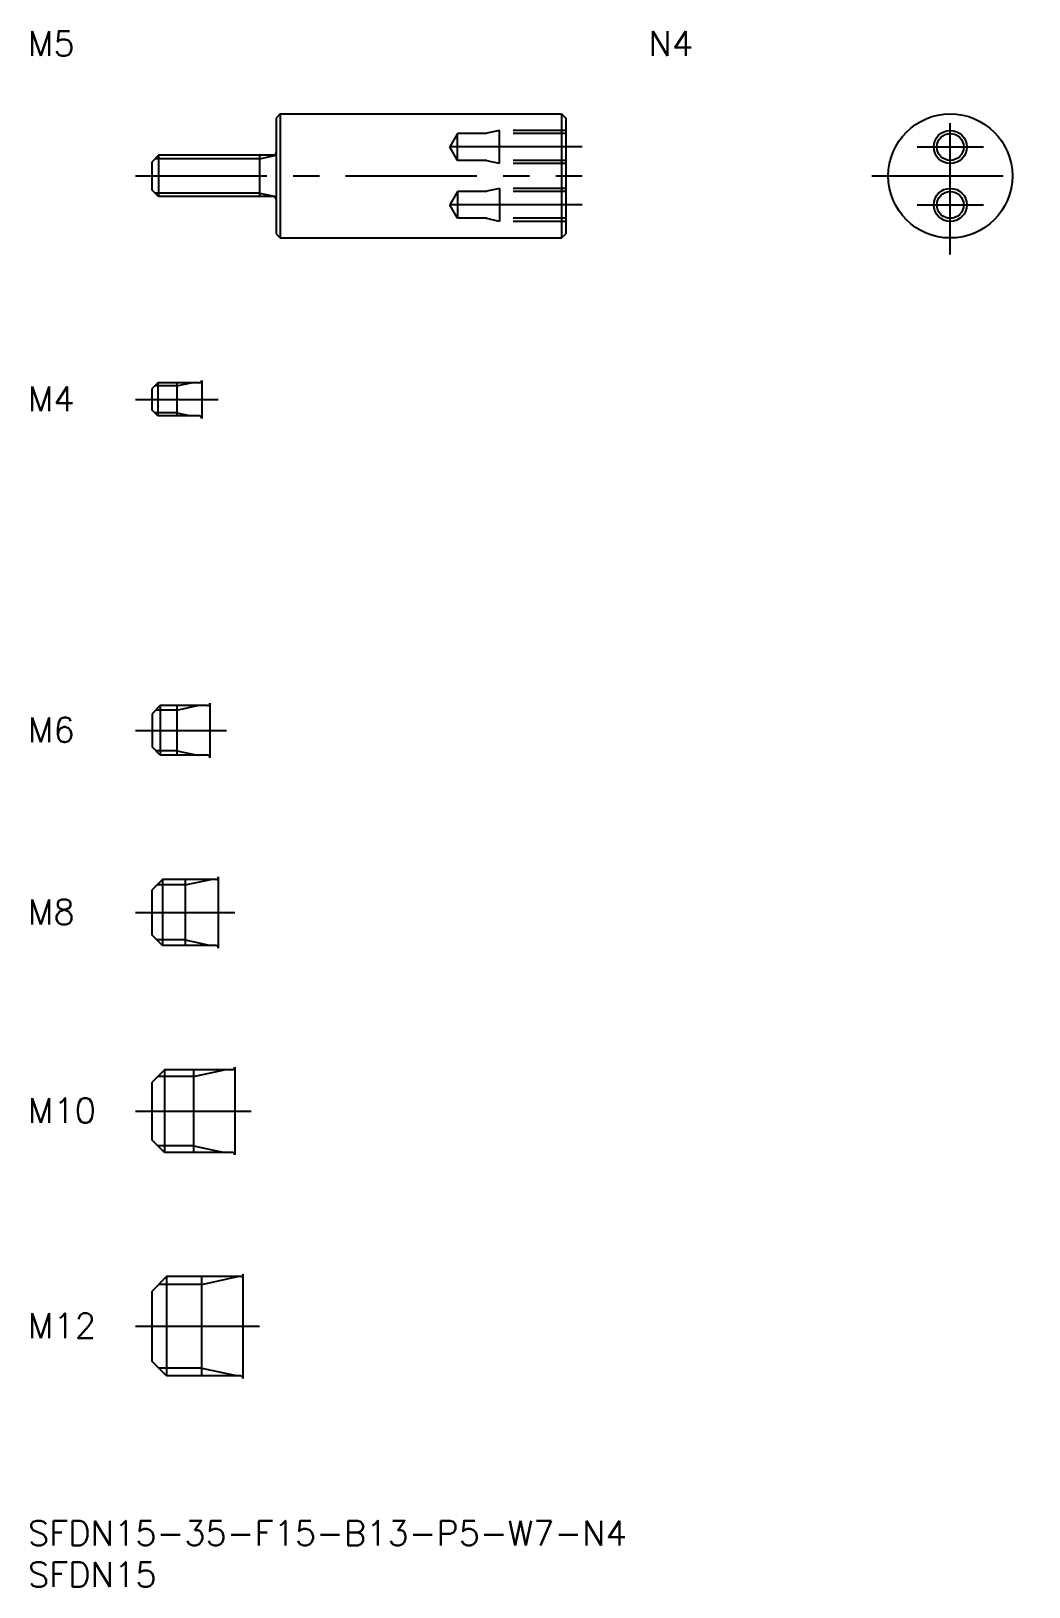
# Model space of a CAD drawing. Extents: x 0 to 121, y -8 to 180.
import ezdxf

# ---------------------------------------------------------------- set-up
doc = ezdxf.new("R2010")
doc.units = 0
doc.header["$LTSCALE"] = 0.5
doc.linetypes.add('CENTER', pattern=[50.8, 31.75, -6.35, 6.35, -6.35])
doc.linetypes.add('DASHED', pattern=[19.05, 12.7, -6.35])
for name, color, linetype in [('MSM_CENTER', 1, 'CENTER'), ('MSM_CONTINUOUS', 7, 'CONTINUOUS'), ('MSM_DASHED', 4, 'DASHED'), ('MSM_NARROW', 5, 'CONTINUOUS'), ('MSM_PART_NUMBER', 7, 'CONTINUOUS')]:
    doc.layers.add(name, color=color, linetype=linetype)
doc.styles.get("Standard").update_dxf_attribs({"font": 'txt.shx', "height": 1, "bigfont": 'bigfont.shx'})

# ---------------------------------------------------------------- blocks, each defined once
blk = doc.blocks.new('*U14')
at = {"layer": 'MSM_PART_NUMBER'}
blk.add_text('SFDN15-35-F15-B13-P5-W7-N4', height=3, dxfattribs=at).set_placement((0, -3))
blk = doc.blocks.new('*U15')
at = {"layer": 'MSM_PART_NUMBER'}
blk.add_text('SFDN15', height=3, dxfattribs=at).set_placement((0, -8))
blk = doc.blocks.new('*U16')
at = {"layer": 'MSM_PART_NUMBER'}
blk.add_text('M12', height=3, dxfattribs=at).set_placement((0, 22.06))
blk = doc.blocks.new('*U17')
at = {"layer": 'MSM_PART_NUMBER'}
blk.add_text('M10', height=3, dxfattribs=at).set_placement((0, 48.06))
blk = doc.blocks.new('*U18')
at = {"layer": 'MSM_PART_NUMBER'}
blk.add_text('M8', height=3, dxfattribs=at).set_placement((0, 72.06))
blk = doc.blocks.new('*U19')
at = {"layer": 'MSM_PART_NUMBER'}
blk.add_text('M6', height=3, dxfattribs=at).set_placement((0, 94.06))
blk = doc.blocks.new('*U20')
at = {"layer": 'MSM_PART_NUMBER'}
blk.add_text('M4', height=3, dxfattribs=at).set_placement((0, 134.06))
blk = doc.blocks.new('*U21')
at = {"layer": 'MSM_PART_NUMBER'}
blk.add_text('M5', height=3, dxfattribs=at).set_placement((0, 177))
blk = doc.blocks.new('*U22')
at = {"layer": 'MSM_PART_NUMBER'}
blk.add_text('N4', height=3, dxfattribs=at).set_placement((75, 177))

msp = doc.modelspace()

# ---------------------------------------------------------------- linework, layer by layer
at = {"layer": 'MSM_CENTER'}
for p, q in [((111.48, 153), (111.48, 172)), ((67, 166), (49, 166)), ((107.48, 166), (115.48, 166)), ((13, 162.5), (67, 162.5)), ((101.98, 162.5), (120.98, 162.5)), ((67, 159), (49, 159)), ((107.48, 159), (115.48, 159)), ((13, 135.5), (23, 135.5)), ((13, 95.5), (24, 95.5)), ((13, 73.5), (25, 73.5)), ((13, 49.5), (27, 49.5)), ((13, 23.5), (28, 23.5))]:
    msp.add_line(p, q, dxfattribs=at)
at = {"layer": 'MSM_CONTINUOUS'}
for p, q in [((30.5, 170), (30, 169.5)), ((30, 169.5), (30, 155.5)), ((30.5, 170), (64.5, 170)), ((30.5, 170), (30.5, 155)), ((64.5, 170), (64.5, 155)), ((64.5, 170), (65, 169.5)), ((65, 169.5), (65, 155.5)), ((15.8, 165), (15, 164.2)), ((15, 160.8), (15, 164.2)), ((29.7, 165), (15.8, 165)), ((15.8, 165), (15.8, 160)), ((28, 165), (28, 160)), ((15.8, 160), (15, 160.8)), ((29.7, 160), (15.8, 160)), ((30, 155.5), (30.5, 155)), ((30.5, 155), (64.5, 155)), ((64.5, 155), (65, 155.5)), ((15.7, 137.5), (15, 136.8)), ((20.7, 137.5), (15.7, 137.5)), ((15.7, 137.5), (15.7, 133.5)), ((18, 137.5), (18, 133.5)), ((21, 137.8), (21, 133.2)), ((15, 134.2), (15, 136.8)), ((15.7, 133.5), (15, 134.2)), ((20.7, 133.5), (15.7, 133.5)), ((16, 98.5), (15, 97.5)), ((21.7, 98.5), (16, 98.5)), ((16, 98.5), (16, 92.5)), ((18, 98.5), (18, 92.5)), ((22, 98.8), (22, 92.2)), ((15, 97.5), (15, 93.5)), ((16, 92.5), (15, 93.5)), ((21.7, 92.5), (16, 92.5)), ((16.25, 77.5), (15, 76.25)), ((22.7, 77.5), (16.25, 77.5)), ((16.25, 77.5), (16.25, 69.5)), ((19, 77.5), (19, 69.5)), ((23, 77.8), (23, 69.2)), ((15, 70.75), (15, 76.25)), ((16.25, 69.5), (15, 70.75)), ((22.7, 69.5), (16.25, 69.5)), ((25, 54.8), (25, 44.2)), ((16.5, 54.5), (15, 53)), ((15, 46), (15, 53)), ((24.7, 54.5), (16.5, 54.5)), ((16.5, 54.5), (16.5, 44.5)), ((20, 54.5), (20, 44.5)), ((16.5, 44.5), (15, 46)), ((24.7, 44.5), (16.5, 44.5)), ((16.75, 29.5), (15, 27.75)), ((25.7, 29.5), (16.75, 29.5)), ((16.75, 29.5), (16.75, 17.5)), ((21, 17.5), (21, 29.5)), ((26, 17.2), (26, 29.8)), ((15, 19.25), (15, 27.75)), ((16.75, 17.5), (15, 19.25)), ((25.7, 17.5), (16.75, 17.5))]:
    msp.add_line(p, q, dxfattribs=at)
for centre, radius in [((111.48, 162.5), 7.5), ((111.48, 166), 1.62), ((111.48, 159), 1.62)]:
    msp.add_circle(centre, radius, dxfattribs=at)
for centre, start, end in [((29.7, 165.3), 270, 0), ((29.7, 159.7), 0, 90), ((20.7, 137.8), 270, 0), ((20.7, 133.2), 0, 90), ((21.7, 98.8), 270, 0), ((21.7, 92.2), 0, 90), ((22.7, 77.8), 270, 0), ((22.7, 69.2), 0, 90), ((24.7, 54.8), 270, 0), ((24.7, 44.2), 0, 90), ((25.7, 29.8), 270, 0), ((25.7, 17.2), 0, 90)]:
    msp.add_arc(centre, 0.3, start, end, dxfattribs=at)
at = {"layer": 'MSM_DASHED'}
for p, q in [((51.94, 167.62), (51, 166)), ((65, 167.62), (51.94, 167.62)), ((51.94, 164.38), (51.94, 167.62)), ((57, 168), (55.25, 167.62)), ((65, 168), (57, 168)), ((57, 164), (57, 168)), ((51.94, 164.38), (51, 166)), ((65, 164.38), (51.94, 164.38)), ((57, 164), (55.25, 164.38)), ((65, 164), (57, 164)), ((51.94, 160.62), (51, 159)), ((65, 160.62), (51.94, 160.62)), ((51.94, 160.62), (51.94, 157.38)), ((57, 161), (55.25, 160.62)), ((65, 161), (57, 161)), ((57, 161), (57, 157)), ((51.94, 157.38), (51, 159)), ((65, 157.38), (51.94, 157.38)), ((57, 157), (55.25, 157.38)), ((65, 157), (57, 157))]:
    msp.add_line(p, q, dxfattribs=at)
at = {"layer": 'MSM_NARROW'}
for p, q in [((28, 164.57), (15.37, 164.57)), ((28, 164.57), (30, 165)), ((28, 160.43), (15.37, 160.43)), ((28, 160.43), (30, 160)), ((18, 137.12), (19.75, 137.5)), ((18, 137.12), (15.32, 137.12)), ((18, 133.88), (15.32, 133.88)), ((18, 133.88), (19.75, 133.5)), ((18, 97.96), (15.46, 97.96)), ((18, 97.96), (20.5, 98.5)), ((18, 93.04), (15.46, 93.04)), ((18, 93.04), (20.5, 92.5)), ((19, 76.82), (22.12, 77.5)), ((19, 76.82), (15.57, 76.82)), ((19, 70.18), (15.57, 70.18)), ((19, 70.18), (22.12, 69.5)), ((20, 53.69), (15.69, 53.69)), ((20, 53.69), (23.75, 54.5)), ((20, 45.31), (15.69, 45.31)), ((20, 45.31), (23.75, 44.5)), ((21, 28.55), (15.8, 28.55)), ((21, 28.55), (25.38, 29.5)), ((21, 18.45), (15.8, 18.45)), ((21, 18.45), (25.38, 17.5))]:
    msp.add_line(p, q, dxfattribs=at)
for centre in [(111.48, 166), (111.48, 159)]:
    msp.add_circle(centre, 2, dxfattribs=at)

# ---------------------------------------------------------------- block references
at = {"layer": 'MSM_CONTINUOUS'}
for name in ['*U21', '*U22', '*U20', '*U19', '*U18', '*U17', '*U16', '*U14', '*U15']:
    msp.add_blockref(name, (0, 0), dxfattribs=at)

doc.saveas('drawing.dxf')
